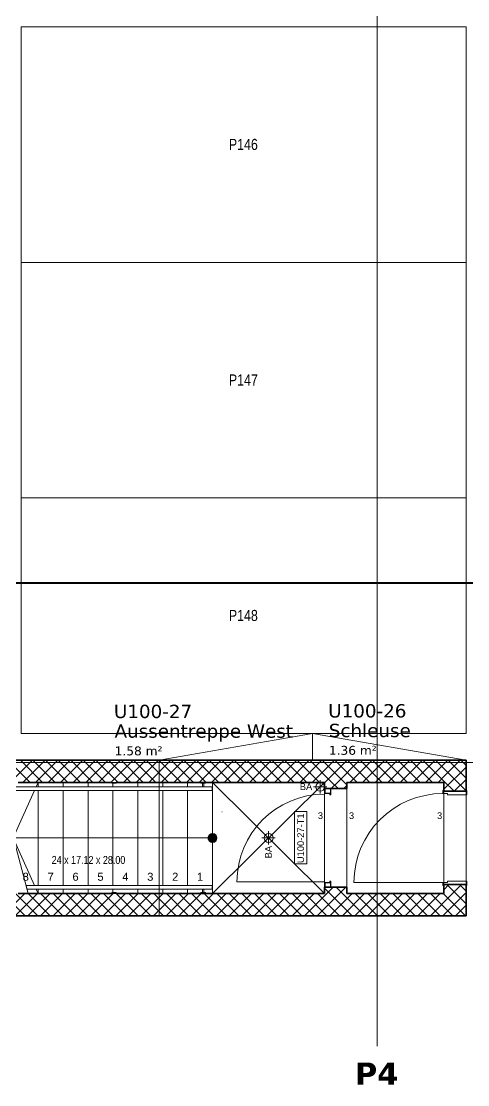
# Model space of a CAD drawing. Extents: x -882 to 937, y -179 to 966.
# Drawn here: x -488.9 to -388.5, y 100.4 to 339.6 of the extents above; entities that cross this region are included whole.
import ezdxf
from ezdxf.lldxf.tags import DXFTag

# ---------------------------------------------------------------- set-up
doc = ezdxf.new("R2010")
doc.units = 0
doc.layers.get('0').update_dxf_attribs({"lineweight": 13})
for name, color, linetype, lineweight, true_color in [('A-____-MATC-OTLN', 7, 'Strichpunkt - Mittel', 40, 0x0080ff), ('A-DETL-____-OTLN', 5, 'Continuous', 9, 0x0000ff), ('S-GRID-____-IDEN', 7, 'Continuous', 9, 0x5555aa)]:
    doc.layers.add(name, color=color, linetype=linetype, lineweight=lineweight, true_color=true_color)
for name, color, linetype, lineweight in [('A-____-NOTE-TEXT', 7, 'Continuous', 9), ('A-AREA-____-IDEN', 7, 'Continuous', 5), ('A-DOOR-____-IDEN', 7, 'Continuous', 5), ('A-DOOR-____-OTLN', 7, 'Continuous', 9), ('A-DOOR-FRAM-MCUT', 7, 'Continuous', 9), ('A-DOOR-OPNG-OTLN', 7, 'Continuous', 9), ('A-FLOR-____-OTLN', 7, 'Continuous', 9), ('A-FLOR-HRAL-OTLN', 7, 'Continuous', 9), ('A-WALL-____-MCUT', 7, 'Continuous', 35), ('A-WALL-____-PATT', 7, 'Continuous', 35), ('C-PRKG-____-IDEN', 7, 'Continuous', 5), ('C-PRKG-____-OTLN', 7, 'Continuous', 9), ('I-WALL-____-OTLN', 7, 'Continuous', 9), ('S-GRID-____-OTLN', 7, 'Continuous', 5), ('S-STRS-____-IDEN', 7, 'Continuous', 9), ('S-STRS-____-MBND', 7, '_Strichpunkt - Fein', 9), ('S-STRS-____-OTLN', 7, 'Continuous', 9)]:
    doc.layers.add(name, color=color, linetype=linetype, lineweight=lineweight)
doc.styles.get("Standard").update_dxf_attribs({"font": 'arial.ttf'})
tags = doc.linetypes.add('_Rasterlinie_', pattern=[0.375, 0.2, -0.05, 0.075, -0.05]).pattern_tags.tags
tags[10:11] = [DXFTag(74, 4), DXFTag(75, 0), DXFTag(340, '0'), DXFTag(46, 1.0), DXFTag(50, 0.0), DXFTag(44, 0.0), DXFTag(45, 0.0)]
tags[8:9] = [DXFTag(74, 4), DXFTag(75, 0), DXFTag(340, '0'), DXFTag(46, 1.0), DXFTag(50, 0.0), DXFTag(44, 0.0), DXFTag(45, 0.0)]
tags[6:7] = [DXFTag(74, 4), DXFTag(75, 0), DXFTag(340, '0'), DXFTag(46, 1.0), DXFTag(50, 0.0), DXFTag(44, 0.0), DXFTag(45, 0.0)]
tags[4:5] = [DXFTag(74, 4), DXFTag(75, 0), DXFTag(340, '0'), DXFTag(46, 1.0), DXFTag(50, 0.0), DXFTag(44, 0.0), DXFTag(45, 0.0)]
tags = doc.linetypes.add('_Strichpunkt - Fein', pattern=[0.2, 0.1, -0.05, 0, -0.05]).pattern_tags.tags
tags[10:11] = [DXFTag(74, 4), DXFTag(75, 0), DXFTag(340, '0'), DXFTag(46, 1.0), DXFTag(50, 0.0), DXFTag(44, 0.0), DXFTag(45, 0.0)]
tags[8:9] = [DXFTag(74, 4), DXFTag(75, 0), DXFTag(340, '0'), DXFTag(46, 1.0), DXFTag(50, 0.0), DXFTag(44, 0.0), DXFTag(45, 0.0)]
tags[6:7] = [DXFTag(74, 4), DXFTag(75, 0), DXFTag(340, '0'), DXFTag(46, 1.0), DXFTag(50, 0.0), DXFTag(44, 0.0), DXFTag(45, 0.0)]
tags[4:5] = [DXFTag(74, 4), DXFTag(75, 0), DXFTag(340, '0'), DXFTag(46, 1.0), DXFTag(50, 0.0), DXFTag(44, 0.0), DXFTag(45, 0.0)]
tags = doc.linetypes.add('_Verdeckte Linien_', pattern=[0.15, 0.1, -0.05]).pattern_tags.tags
tags[6:7] = [DXFTag(74, 4), DXFTag(75, 0), DXFTag(340, '0'), DXFTag(46, 1.0), DXFTag(50, 0.0), DXFTag(44, 0.0), DXFTag(45, 0.0)]
tags[4:5] = [DXFTag(74, 4), DXFTag(75, 0), DXFTag(340, '0'), DXFTag(46, 1.0), DXFTag(50, 0.0), DXFTag(44, 0.0), DXFTag(45, 0.0)]
tags = doc.linetypes.add('Gestrichelt', pattern=[0.1, 0.05, -0.05]).pattern_tags.tags
tags[6:7] = [DXFTag(74, 4), DXFTag(75, 0), DXFTag(340, '0'), DXFTag(46, 1.0), DXFTag(50, 0.0), DXFTag(44, 0.0), DXFTag(45, 0.0)]
tags[4:5] = [DXFTag(74, 4), DXFTag(75, 0), DXFTag(340, '0'), DXFTag(46, 1.0), DXFTag(50, 0.0), DXFTag(44, 0.0), DXFTag(45, 0.0)]
tags = doc.linetypes.add('Grundrissdarstellung Sturz', pattern=[0.25, 0.15, -0.05, 0, -0.05]).pattern_tags.tags
tags[10:11] = [DXFTag(74, 4), DXFTag(75, 0), DXFTag(340, '0'), DXFTag(46, 1.0), DXFTag(50, 0.0), DXFTag(44, 0.0), DXFTag(45, 0.0)]
tags[8:9] = [DXFTag(74, 4), DXFTag(75, 0), DXFTag(340, '0'), DXFTag(46, 1.0), DXFTag(50, 0.0), DXFTag(44, 0.0), DXFTag(45, 0.0)]
tags[6:7] = [DXFTag(74, 4), DXFTag(75, 0), DXFTag(340, '0'), DXFTag(46, 1.0), DXFTag(50, 0.0), DXFTag(44, 0.0), DXFTag(45, 0.0)]
tags[4:5] = [DXFTag(74, 4), DXFTag(75, 0), DXFTag(340, '0'), DXFTag(46, 1.0), DXFTag(50, 0.0), DXFTag(44, 0.0), DXFTag(45, 0.0)]
tags = doc.linetypes.add('Strichpunkt - Mittel', pattern=[0.35, 0.15, -0.1, 0, -0.1]).pattern_tags.tags
tags[10:11] = [DXFTag(74, 4), DXFTag(75, 0), DXFTag(340, '0'), DXFTag(46, 1.0), DXFTag(50, 0.0), DXFTag(44, 0.0), DXFTag(45, 0.0)]
tags[8:9] = [DXFTag(74, 4), DXFTag(75, 0), DXFTag(340, '0'), DXFTag(46, 1.0), DXFTag(50, 0.0), DXFTag(44, 0.0), DXFTag(45, 0.0)]
tags[6:7] = [DXFTag(74, 4), DXFTag(75, 0), DXFTag(340, '0'), DXFTag(46, 1.0), DXFTag(50, 0.0), DXFTag(44, 0.0), DXFTag(45, 0.0)]
tags[4:5] = [DXFTag(74, 4), DXFTag(75, 0), DXFTag(340, '0'), DXFTag(46, 1.0), DXFTag(50, 0.0), DXFTag(44, 0.0), DXFTag(45, 0.0)]

# ---------------------------------------------------------------- blocks, each defined once
blk = doc.blocks.new('Referenz-A0UJ2GK4XE', base_point=(-896.79, -159.76))
at = {"layer": 'A-____-MATC-OTLN', "color": 0, "linetype": 'Strichpunkt - Mittel', "ltscale": 0.4}
blk.add_line((-875.38, 213.3), (394.87, 213.3), dxfattribs=at)
at = {"layer": 'A-____-NOTE-TEXT', "color": 0, "linetype": 'Continuous', "lineweight": 5, "ltscale": 0.13}
for p, q in [((-421.72, 168.9), (-421.72, 165.9)), ((-420.22, 167.4), (-423.22, 167.4)), ((-434.82, 155.9), (-431.82, 155.9)), ((-433.32, 157.4), (-433.32, 154.4))]:
    blk.add_line(p, q, dxfattribs=at)
for centre in [(-421.72, 167.4), (-433.32, 155.9)]:
    blk.add_circle(centre, 1, dxfattribs=at)
at = {"layer": 'A-AREA-____-IDEN', "color": 0, "linetype": 'Continuous', "ltscale": 0.13}
blk.add_line((-443.79, 161.78), (-443.83, 161.82), dxfattribs=at)
at = {"layer": 'A-DETL-____-OTLN', "color": 0, "linetype": 'Gestrichelt', "ltscale": 0.13}
blk.add_line((-457.92, 138.4), (-457.92, 173.4), dxfattribs=at)
at = {"layer": 'A-DOOR-____-IDEN', "color": 0, "linetype": 'Continuous', "ltscale": 0.13}
for p, q in [((-427.49, 150.05), (-427.49, 161.89)), ((-427.49, 161.89), (-424.71, 161.89)), ((-424.71, 161.89), (-424.71, 150.05)), ((-424.71, 150.05), (-427.49, 150.05))]:
    blk.add_line(p, q, dxfattribs=at)
at = {"layer": 'A-DOOR-____-OTLN', "color": 0, "linetype": 'Grundrissdarstellung Sturz', "ltscale": 0.13}
for p, q in [((-393.92, 166.4), (-393.92, 159.4)), ((-388.92, 166.4), (-388.92, 159.4)), ((-393.92, 159.4), (-393.92, 157.3)), ((-388.92, 159.4), (-388.92, 157.3)), ((-393.92, 157.3), (-393.92, 145.4)), ((-388.92, 157.3), (-388.92, 145.4))]:
    blk.add_line(p, q, dxfattribs=at)
at = {"layer": 'A-DOOR-FRAM-MCUT', "color": 0, "linetype": 'Continuous', "ltscale": 0.13}
for p, q in [((-420.72, 167), (-420.72, 165.9)), ((-420.72, 165.9), (-419.58, 165.9)), ((-420.62, 166), (-420.62, 167)), ((-419.48, 166), (-420.62, 166)), ((-419.58, 165.9), (-419.58, 165.6)), ((-419.58, 165.6), (-419.32, 165.6)), ((-419.48, 165.7), (-419.48, 166)), ((-419.42, 165.7), (-419.48, 165.7)), ((-419.42, 167), (-419.42, 165.7)), ((-419.32, 165.6), (-419.32, 167)), ((-394.12, 166.6), (-393.92, 166.6)), ((-394.12, 165.9), (-394.12, 166.6)), ((-393.12, 165.9), (-394.12, 165.9)), ((-394.08, 166.56), (-394.08, 165.94)), ((-393.92, 166.56), (-394.08, 166.56)), ((-394.08, 165.94), (-393.08, 165.94)), ((-393.12, 165.6), (-393.12, 165.9)), ((-388.72, 165.6), (-393.12, 165.6)), ((-393.08, 165.94), (-393.08, 165.64)), ((-393.08, 165.64), (-388.76, 165.64)), ((-388.92, 166.6), (-388.72, 166.6)), ((-388.76, 166.56), (-388.92, 166.56)), ((-388.76, 165.64), (-388.76, 166.56)), ((-388.72, 166.6), (-388.72, 165.6)), ((-419.32, 146.2), (-419.58, 146.2)), ((-419.58, 146.2), (-419.58, 145.9)), ((-419.48, 145.8), (-419.48, 146.1)), ((-419.48, 146.1), (-419.42, 146.1)), ((-419.42, 146.1), (-419.42, 144.8)), ((-419.32, 144.8), (-419.32, 146.2)), ((-393.12, 146.2), (-388.72, 146.2)), ((-393.12, 145.9), (-393.12, 146.2)), ((-393.08, 146.16), (-393.08, 145.86)), ((-388.76, 146.16), (-393.08, 146.16)), ((-388.76, 145.24), (-388.76, 146.16)), ((-388.72, 146.2), (-388.72, 145.2)), ((-419.58, 145.9), (-420.72, 145.9)), ((-420.72, 145.9), (-420.72, 144.8)), ((-420.62, 144.8), (-420.62, 145.8)), ((-420.62, 145.8), (-419.48, 145.8)), ((-394.12, 145.9), (-393.12, 145.9)), ((-394.12, 145.2), (-394.12, 145.9)), ((-393.92, 145.2), (-394.12, 145.2)), ((-394.08, 145.86), (-394.08, 145.24)), ((-393.08, 145.86), (-394.08, 145.86)), ((-394.08, 145.24), (-393.92, 145.24)), ((-388.92, 145.24), (-388.76, 145.24)), ((-388.72, 145.2), (-388.92, 145.2))]:
    blk.add_line(p, q, dxfattribs=at)
at = {"layer": 'A-DOOR-OPNG-OTLN', "color": 0, "linetype": 'Continuous', "ltscale": 0.13}
for p, q in [((-440.44, 146.04), (-420.72, 146.04)), ((-394.12, 145.9), (-414.12, 145.9))]:
    blk.add_line(p, q, dxfattribs=at)
for centre, major_axis in [((-420.72, 146.04), (0, 19.72)), ((-394.12, 145.9), (0, 20))]:
    blk.add_ellipse(centre, major_axis=major_axis, ratio=1, start_param=0, end_param=1.570796, dxfattribs=at)
at = {"layer": 'A-FLOR-____-OTLN', "color": 0, "linetype": 'Continuous', "ltscale": 0.13}
for p, q in [((-457.92, 173.4), (-423.42, 179.4)), ((-423.42, 173.4), (-423.42, 179.4)), ((-423.42, 179.4), (-388.92, 173.4)), ((-420.72, 143.4), (-445.92, 168.4)), ((-445.92, 143.4), (-420.72, 168.4))]:
    blk.add_line(p, q, dxfattribs=at)
at = {"layer": 'A-FLOR-HRAL-OTLN', "color": 0, "linetype": 'Continuous', "ltscale": 0.13}
for p, q in [((-468.58, 168.4), (-468.58, 168.2)), ((-468.08, 168.4), (-468.58, 168.4)), ((-468.58, 168.2), (-468.08, 168.2)), ((-467.58, 168.4), (-468.08, 168.4)), ((-468.08, 168.2), (-467.58, 168.2)), ((-467.58, 168.2), (-467.58, 168.4)), ((-448.54, 168.4), (-448.54, 168.2)), ((-448.54, 168.2), (-448.04, 168.2)), ((-448.19, 168.2), (-448.19, 167.4)), ((-448.04, 168.2), (-447.54, 168.2)), ((-447.89, 167.4), (-447.89, 168.2)), ((-447.54, 168.2), (-447.54, 168.4)), ((-446.04, 167.4), (-493.81, 167.4)), ((-446.04, 166.6), (-493.59, 166.6)), ((-446.04, 167.4), (-446.04, 166.6)), ((-487.86, 145.2), (-487.64, 144.4)), ((-446.04, 145.2), (-487.86, 145.2)), ((-446.04, 144.4), (-487.64, 144.4)), ((-468.58, 143.4), (-468.58, 143.6)), ((-468.58, 143.6), (-468.08, 143.6)), ((-468.08, 143.6), (-467.58, 143.6)), ((-467.58, 143.6), (-467.58, 143.4)), ((-448.54, 143.4), (-448.54, 143.6)), ((-448.54, 143.6), (-448.04, 143.6)), ((-448.19, 143.6), (-448.19, 144.4)), ((-448.04, 143.6), (-447.54, 143.6)), ((-447.89, 144.4), (-447.89, 143.6)), ((-447.54, 143.6), (-447.54, 143.4)), ((-446.04, 145.2), (-446.04, 144.4)), ((-468.08, 143.4), (-468.58, 143.4)), ((-467.58, 143.4), (-468.08, 143.4))]:
    blk.add_line(p, q, dxfattribs=at)
at = {"layer": 'A-WALL-____-MCUT', "color": 0, "linetype": 'Continuous', "ltscale": 0.35}
for p, q in [((-388.92, 173.4), (-505.42, 173.4)), ((-388.92, 166.4), (-388.92, 173.4)), ((-489.62, 168.4), (-468.58, 168.4)), ((-467.58, 168.4), (-420.72, 168.4)), ((-420.72, 168.4), (-420.72, 167)), ((-415.72, 168.4), (-393.92, 168.4)), ((-415.72, 167), (-415.72, 168.4)), ((-393.92, 168.4), (-393.92, 166.4)), ((-420.72, 167), (-415.72, 167)), ((-393.92, 166.4), (-388.92, 166.4)), ((-420.72, 144.8), (-420.72, 143.4)), ((-415.72, 144.8), (-420.72, 144.8)), ((-415.72, 143.4), (-415.72, 144.8)), ((-393.92, 145.4), (-393.92, 143.4)), ((-388.92, 145.4), (-393.92, 145.4)), ((-388.92, 138.4), (-388.92, 145.4)), ((-468.58, 143.4), (-489.62, 143.4)), ((-420.72, 143.4), (-467.58, 143.4)), ((-393.92, 143.4), (-415.72, 143.4)), ((-505.43, 138.4), (-388.92, 138.4))]:
    blk.add_line(p, q, dxfattribs=at)
at = {"layer": 'A-WALL-____-PATT', "color": 0, "linetype": 'Continuous', "lineweight": 9, "ltscale": 0.13}
for p, q in [((-486.96, 168.4), (-491.96, 173.4)), ((-491.39, 168.4), (-486.39, 173.4)), ((-484.13, 168.4), (-489.13, 173.4)), ((-488.56, 168.4), (-483.56, 173.4)), ((-481.3, 168.4), (-486.3, 173.4)), ((-485.73, 168.4), (-480.73, 173.4)), ((-478.47, 168.4), (-483.47, 173.4)), ((-482.9, 168.4), (-477.9, 173.4)), ((-475.64, 168.4), (-480.64, 173.4)), ((-480.07, 168.4), (-475.07, 173.4)), ((-472.81, 168.4), (-477.81, 173.4)), ((-477.25, 168.4), (-472.25, 173.4)), ((-469.98, 168.4), (-474.98, 173.4)), ((-474.42, 168.4), (-469.42, 173.4)), ((-467.16, 168.4), (-472.16, 173.4)), ((-471.59, 168.4), (-466.59, 173.4)), ((-464.33, 168.4), (-469.33, 173.4)), ((-468.76, 168.4), (-463.76, 173.4)), ((-461.5, 168.4), (-466.5, 173.4)), ((-465.93, 168.4), (-460.93, 173.4)), ((-458.67, 168.4), (-463.67, 173.4)), ((-463.1, 168.4), (-458.1, 173.4)), ((-455.84, 168.4), (-460.84, 173.4)), ((-460.28, 168.4), (-455.28, 173.4)), ((-453.01, 168.4), (-458.01, 173.4)), ((-457.45, 168.4), (-452.45, 173.4)), ((-450.19, 168.4), (-455.19, 173.4)), ((-454.62, 168.4), (-449.62, 173.4)), ((-447.36, 168.4), (-452.36, 173.4)), ((-451.79, 168.4), (-446.79, 173.4)), ((-444.53, 168.4), (-449.53, 173.4)), ((-448.96, 168.4), (-443.96, 173.4)), ((-441.7, 168.4), (-446.7, 173.4)), ((-446.13, 168.4), (-441.13, 173.4)), ((-438.87, 168.4), (-443.87, 173.4)), ((-443.3, 168.4), (-438.3, 173.4)), ((-436.04, 168.4), (-441.04, 173.4)), ((-440.48, 168.4), (-435.48, 173.4)), ((-433.22, 168.4), (-438.22, 173.4)), ((-437.65, 168.4), (-432.65, 173.4)), ((-430.39, 168.4), (-435.39, 173.4)), ((-434.82, 168.4), (-429.82, 173.4)), ((-427.56, 168.4), (-432.56, 173.4)), ((-431.99, 168.4), (-426.99, 173.4)), ((-424.73, 168.4), (-429.73, 173.4)), ((-429.16, 168.4), (-424.16, 173.4)), ((-421.9, 168.4), (-426.9, 173.4)), ((-426.33, 168.4), (-421.33, 173.4)), ((-419.07, 168.4), (-424.07, 173.4)), ((-423.51, 168.4), (-418.51, 173.4)), ((-416.24, 168.4), (-421.24, 173.4)), ((-420.68, 168.4), (-415.68, 173.4)), ((-413.42, 168.4), (-418.42, 173.4)), ((-417.85, 168.4), (-412.85, 173.4)), ((-410.59, 168.4), (-415.59, 173.4)), ((-415.02, 168.4), (-410.02, 173.4)), ((-407.76, 168.4), (-412.76, 173.4)), ((-412.19, 168.4), (-407.19, 173.4)), ((-404.93, 168.4), (-409.93, 173.4)), ((-409.36, 168.4), (-404.36, 173.4)), ((-402.1, 168.4), (-407.1, 173.4)), ((-406.54, 168.4), (-401.54, 173.4)), ((-399.27, 168.4), (-404.27, 173.4)), ((-403.71, 168.4), (-398.71, 173.4)), ((-396.45, 168.4), (-401.45, 173.4)), ((-400.88, 168.4), (-395.88, 173.4)), ((-393.92, 168.71), (-398.62, 173.4)), ((-398.05, 168.4), (-393.92, 172.53)), ((-393.92, 171.54), (-395.79, 173.4)), ((-393.92, 172.53), (-393.05, 173.4)), ((-393.92, 169.7), (-390.22, 173.4)), ((-388.92, 169.37), (-392.96, 173.4)), ((-388.92, 172.19), (-390.13, 173.4)), ((-393.92, 166.87), (-388.92, 171.87)), ((-388.92, 166.54), (-393.92, 171.54)), ((-420.72, 168.35), (-420.68, 168.4)), ((-419.25, 167), (-417.85, 168.4)), ((-417.67, 167), (-419.07, 168.4)), ((-416.42, 167), (-415.72, 167.7)), ((-415.72, 167.88), (-416.24, 168.4)), ((-395.22, 168.4), (-393.92, 169.7)), ((-391.62, 166.4), (-393.92, 168.71)), ((-391.56, 166.4), (-388.92, 169.04)), ((-420.5, 167), (-420.72, 167.22)), ((-419.53, 143.4), (-420.72, 144.6)), ((-420.22, 143.4), (-418.82, 144.8)), ((-416.7, 143.4), (-418.1, 144.8)), ((-417.39, 143.4), (-415.99, 144.8)), ((-393.92, 144.24), (-392.77, 145.4)), ((-391.24, 143.4), (-393.24, 145.4)), ((-391.94, 143.4), (-389.94, 145.4)), ((-388.92, 143.91), (-390.42, 145.4)), ((-389.11, 143.4), (-388.92, 143.59)), ((-493.1, 138.4), (-488.1, 143.4)), ((-488.07, 138.4), (-493.07, 143.4)), ((-490.28, 138.4), (-485.28, 143.4)), ((-485.24, 138.4), (-490.24, 143.4)), ((-487.45, 138.4), (-482.45, 143.4)), ((-482.41, 138.4), (-487.41, 143.4)), ((-484.62, 138.4), (-479.62, 143.4)), ((-479.58, 138.4), (-484.58, 143.4)), ((-481.79, 138.4), (-476.79, 143.4)), ((-476.75, 138.4), (-481.75, 143.4)), ((-478.96, 138.4), (-473.96, 143.4)), ((-473.93, 138.4), (-478.93, 143.4)), ((-476.13, 138.4), (-471.13, 143.4)), ((-471.1, 138.4), (-476.1, 143.4)), ((-473.3, 138.4), (-468.3, 143.4)), ((-468.27, 138.4), (-473.27, 143.4)), ((-470.48, 138.4), (-465.48, 143.4)), ((-465.44, 138.4), (-470.44, 143.4)), ((-467.65, 138.4), (-462.65, 143.4)), ((-462.61, 138.4), (-467.61, 143.4)), ((-464.82, 138.4), (-459.82, 143.4)), ((-459.78, 138.4), (-464.78, 143.4)), ((-461.99, 138.4), (-456.99, 143.4)), ((-456.96, 138.4), (-461.96, 143.4)), ((-459.16, 138.4), (-454.16, 143.4)), ((-454.13, 138.4), (-459.13, 143.4)), ((-456.33, 138.4), (-451.33, 143.4)), ((-451.3, 138.4), (-456.3, 143.4)), ((-453.51, 138.4), (-448.51, 143.4)), ((-448.47, 138.4), (-453.47, 143.4)), ((-450.68, 138.4), (-445.68, 143.4)), ((-445.64, 138.4), (-450.64, 143.4)), ((-447.85, 138.4), (-442.85, 143.4)), ((-442.81, 138.4), (-447.81, 143.4)), ((-445.02, 138.4), (-440.02, 143.4)), ((-439.98, 138.4), (-444.98, 143.4)), ((-442.19, 138.4), (-437.19, 143.4)), ((-437.16, 138.4), (-442.16, 143.4)), ((-439.36, 138.4), (-434.36, 143.4)), ((-434.33, 138.4), (-439.33, 143.4)), ((-436.54, 138.4), (-431.54, 143.4)), ((-431.5, 138.4), (-436.5, 143.4)), ((-433.71, 138.4), (-428.71, 143.4)), ((-428.67, 138.4), (-433.67, 143.4)), ((-430.88, 138.4), (-425.88, 143.4)), ((-425.84, 138.4), (-430.84, 143.4)), ((-428.05, 138.4), (-423.05, 143.4)), ((-423.01, 138.4), (-428.01, 143.4)), ((-425.22, 138.4), (-420.22, 143.4)), ((-420.19, 138.4), (-425.19, 143.4)), ((-422.39, 138.4), (-417.39, 143.4)), ((-417.36, 138.4), (-422.36, 143.4)), ((-419.56, 138.4), (-414.56, 143.4)), ((-414.53, 138.4), (-419.53, 143.4)), ((-416.74, 138.4), (-411.74, 143.4)), ((-411.7, 138.4), (-416.7, 143.4)), ((-413.91, 138.4), (-408.91, 143.4)), ((-408.87, 138.4), (-413.87, 143.4)), ((-411.08, 138.4), (-406.08, 143.4)), ((-406.04, 138.4), (-411.04, 143.4)), ((-408.25, 138.4), (-403.25, 143.4)), ((-403.22, 138.4), (-408.22, 143.4)), ((-405.42, 138.4), (-400.42, 143.4)), ((-400.39, 138.4), (-405.39, 143.4)), ((-402.59, 138.4), (-397.59, 143.4)), ((-397.56, 138.4), (-402.56, 143.4)), ((-399.77, 138.4), (-394.77, 143.4)), ((-394.73, 138.4), (-399.73, 143.4)), ((-396.94, 138.4), (-391.94, 143.4)), ((-391.9, 138.4), (-396.9, 143.4)), ((-394.11, 138.4), (-389.11, 143.4)), ((-389.07, 138.4), (-394.07, 143.4)), ((-388.92, 141.08), (-391.24, 143.4)), ((-391.28, 138.4), (-388.92, 140.76))]:
    blk.add_line(p, q, dxfattribs=at)
at = {"layer": 'C-PRKG-____-OTLN', "color": 0, "linetype": 'Continuous', "ltscale": 0.13}
for p, q in [((-488.92, 338.37), (-488.92, 285.38)), ((-388.92, 338.37), (-488.92, 338.37)), ((-388.92, 338.37), (-488.92, 338.37)), ((-488.92, 338.37), (-488.92, 285.38)), ((-488.92, 285.38), (-488.92, 338.37)), ((-488.92, 338.37), (-388.92, 338.37)), ((-488.92, 338.37), (-488.92, 338.37)), ((-388.92, 338.37), (-388.92, 285.38)), ((-388.92, 285.38), (-388.92, 338.37)), ((-388.92, 338.37), (-388.92, 285.38)), ((-388.92, 338.37), (-388.92, 338.37)), ((-488.92, 285.38), (-488.92, 232.39)), ((-388.92, 285.38), (-488.92, 285.38)), ((-388.92, 285.38), (-488.92, 285.38)), ((-488.92, 285.38), (-488.92, 232.39)), ((-488.92, 232.39), (-488.92, 285.38)), ((-488.92, 285.38), (-388.92, 285.38)), ((-488.92, 285.38), (-488.92, 285.38)), ((-388.92, 285.38), (-488.92, 285.38)), ((-488.92, 285.38), (-388.92, 285.38)), ((-388.92, 285.38), (-488.92, 285.38)), ((-488.92, 285.38), (-488.92, 285.38)), ((-388.92, 285.38), (-388.92, 232.39)), ((-388.92, 232.39), (-388.92, 285.38)), ((-388.92, 285.38), (-388.92, 232.39)), ((-388.92, 285.38), (-388.92, 285.38)), ((-388.92, 285.38), (-388.92, 285.38)), ((-488.92, 232.39), (-488.92, 179.4)), ((-388.92, 232.39), (-488.92, 232.39)), ((-388.92, 232.39), (-488.92, 232.39)), ((-488.92, 232.39), (-488.92, 179.4)), ((-488.92, 179.4), (-488.92, 232.39)), ((-488.92, 232.39), (-388.92, 232.39)), ((-488.92, 232.39), (-488.92, 232.39)), ((-388.92, 232.39), (-488.92, 232.39)), ((-488.92, 232.39), (-388.92, 232.39)), ((-388.92, 232.39), (-488.92, 232.39)), ((-488.92, 232.39), (-488.92, 232.39)), ((-388.92, 232.39), (-388.92, 179.4)), ((-388.92, 179.4), (-388.92, 232.39)), ((-388.92, 232.39), (-388.92, 179.4)), ((-388.92, 232.39), (-388.92, 232.39)), ((-388.92, 232.39), (-388.92, 232.39)), ((-388.92, 179.4), (-488.92, 179.4)), ((-488.92, 179.4), (-388.92, 179.4)), ((-388.92, 179.4), (-488.92, 179.4)), ((-488.92, 179.4), (-488.92, 179.4)), ((-388.92, 179.4), (-388.92, 179.4))]:
    blk.add_line(p, q, dxfattribs=at)
at = {"layer": 'I-WALL-____-OTLN', "color": 0, "linetype": 'Continuous', "ltscale": 0.13}
for p, q in [((-420.72, 145.9), (-420.72, 165.9)), ((-415.72, 167), (-415.72, 144.8)), ((-393.92, 165.94), (-393.92, 166.4)), ((-393.92, 145.9), (-393.92, 165.9)), ((-388.92, 166.4), (-388.92, 165.64)), ((-388.92, 165.6), (-388.92, 146.2)), ((-388.92, 146.16), (-388.92, 145.4)), ((-393.92, 145.4), (-393.92, 145.86))]:
    blk.add_line(p, q, dxfattribs=at)
at = {"layer": 'S-GRID-____-OTLN', "color": 0, "linetype": '_Rasterlinie_', "ltscale": 0.13}
for p, q in [((-408.92, 109.1), (-408.92, 949.68)), ((-850.37, 172.9), (394.87, 172.9))]:
    blk.add_line(p, q, dxfattribs=at)
at = {"layer": 'S-STRS-____-MBND', "color": 0, "linetype": 'Continuous', "ltscale": 0.13}
blk.add_line((-494.07, 168.4), (-487.38, 143.4), dxfattribs=at)
at = {"layer": 'S-STRS-____-OTLN', "color": 0, "linetype": 'Continuous', "ltscale": 0.13}
for p, q in [((-485.57, 167.4), (-485.12, 168.4)), ((-485.12, 167.4), (-485.12, 168.4)), ((-479.52, 167.4), (-479.52, 168.4)), ((-473.92, 167.4), (-473.92, 168.4)), ((-468.32, 167.4), (-468.32, 168.2)), ((-462.72, 167.4), (-462.72, 168.4)), ((-457.12, 167.4), (-457.12, 168.4)), ((-451.52, 167.4), (-451.52, 168.4)), ((-445.92, 143.4), (-445.92, 168.4)), ((-490.72, 155.9), (-485.93, 166.6)), ((-485.12, 145.2), (-485.12, 166.6)), ((-479.52, 145.2), (-479.52, 166.6)), ((-473.92, 145.2), (-473.92, 166.6)), ((-468.32, 145.2), (-468.32, 166.6)), ((-462.72, 145.2), (-462.72, 166.6)), ((-457.12, 145.2), (-457.12, 166.6)), ((-451.52, 145.2), (-451.52, 166.6)), ((-485.12, 155.9), (-490.72, 155.9)), ((-490.72, 155.9), (-485.93, 145.2)), ((-479.52, 155.9), (-485.12, 155.9)), ((-473.92, 155.9), (-479.52, 155.9)), ((-468.32, 155.9), (-473.92, 155.9)), ((-462.72, 155.9), (-468.32, 155.9)), ((-457.12, 155.9), (-462.72, 155.9)), ((-451.52, 155.9), (-457.12, 155.9)), ((-445.92, 155.9), (-451.52, 155.9)), ((-446.58, 156.66), (-446.88, 156.18)), ((-446.88, 156.18), (-446.88, 155.62)), ((-446.88, 155.62), (-446.58, 155.15)), ((-446.07, 156.89), (-446.58, 156.66)), ((-445.51, 156.81), (-446.07, 156.89)), ((-445.08, 156.44), (-445.51, 156.81)), ((-444.92, 155.9), (-445.08, 156.44)), ((-445.08, 155.36), (-444.92, 155.9)), ((-446.58, 155.15), (-446.07, 154.91)), ((-446.07, 154.91), (-445.51, 154.99)), ((-445.51, 154.99), (-445.08, 155.36)), ((-485.57, 144.4), (-485.12, 143.4)), ((-485.12, 143.4), (-485.12, 144.4)), ((-479.52, 143.4), (-479.52, 144.4)), ((-473.92, 143.4), (-473.92, 144.4)), ((-468.32, 143.6), (-468.32, 144.4)), ((-462.72, 143.4), (-462.72, 144.4)), ((-457.12, 143.4), (-457.12, 144.4)), ((-451.52, 143.4), (-451.52, 144.4))]:
    blk.add_line(p, q, dxfattribs=at)
at = {"layer": 'S-STRS-____-OTLN', "color": 0, "linetype": '_Verdeckte Linien_', "ltscale": 0.13}
for p, q in [((-485.12, 167.4), (-485.12, 168.4)), ((-479.52, 167.4), (-479.52, 168.4)), ((-473.92, 167.4), (-473.92, 168.4)), ((-468.32, 167.4), (-468.32, 168.2)), ((-462.72, 167.4), (-462.72, 168.4)), ((-457.12, 167.4), (-457.12, 168.4)), ((-451.52, 167.4), (-451.52, 168.4)), ((-445.92, 143.4), (-445.92, 168.4)), ((-485.12, 145.2), (-485.12, 166.6)), ((-479.52, 145.2), (-479.52, 166.6)), ((-473.92, 145.2), (-473.92, 166.6)), ((-468.32, 145.2), (-468.32, 166.6)), ((-462.72, 145.2), (-462.72, 166.6)), ((-457.12, 145.2), (-457.12, 166.6)), ((-451.52, 145.2), (-451.52, 166.6)), ((-485.12, 143.4), (-485.12, 144.4)), ((-479.52, 143.4), (-479.52, 144.4)), ((-473.92, 143.4), (-473.92, 144.4)), ((-468.32, 143.6), (-468.32, 144.4)), ((-462.72, 143.4), (-462.72, 144.4)), ((-457.12, 143.4), (-457.12, 144.4)), ((-451.52, 143.4), (-451.52, 144.4))]:
    blk.add_line(p, q, dxfattribs=at)
at = {"layer": 'S-STRS-____-OTLN', "color": 0, "linetype": 'Continuous', "ltscale": 0.13}
blk.add_circle((-445.92, 155.9), 1, dxfattribs=at)
for points in [[(-446.91, 155.74), (-446.92, 155.9), (-446.91, 156.06)], [(-446.88, 155.59), (-446.91, 156.06), (-446.88, 156.21)], [(-446.91, 155.74), (-446.91, 156.06), (-446.88, 155.59)], [(-446.58, 155.15), (-446.88, 156.18), (-446.58, 156.66)], [(-446.82, 155.45), (-446.88, 156.21), (-446.82, 156.36)], [(-446.88, 155.59), (-446.88, 156.21), (-446.82, 155.45)], [(-446.88, 155.62), (-446.88, 156.18), (-446.58, 155.15)], [(-446.73, 155.31), (-446.82, 156.36), (-446.73, 156.49)], [(-446.82, 155.45), (-446.82, 156.36), (-446.73, 155.31)], [(-446.63, 155.19), (-446.73, 156.49), (-446.63, 156.61)], [(-446.73, 155.31), (-446.73, 156.49), (-446.63, 155.19)], [(-446.51, 155.09), (-446.63, 156.61), (-446.51, 156.71)], [(-446.63, 155.19), (-446.63, 156.61), (-446.51, 155.09)], [(-446.07, 154.91), (-446.58, 156.66), (-446.07, 156.89)], [(-446.58, 155.15), (-446.58, 156.66), (-446.07, 154.91)], [(-446.38, 155.01), (-446.51, 156.71), (-446.38, 156.79)], [(-446.51, 155.09), (-446.51, 156.71), (-446.38, 155.01)], [(-446.23, 154.95), (-446.38, 156.79), (-446.23, 156.85)], [(-446.38, 155.01), (-446.38, 156.79), (-446.23, 154.95)], [(-446.08, 154.91), (-446.23, 156.85), (-446.08, 156.89)], [(-446.23, 154.95), (-446.23, 156.85), (-446.08, 154.91)], [(-445.92, 154.9), (-446.08, 156.89), (-445.92, 156.9)], [(-446.08, 154.91), (-446.08, 156.89), (-445.92, 154.9)], [(-446.07, 154.91), (-446.07, 156.89), (-445.51, 154.99)], [(-445.51, 154.99), (-446.07, 156.89), (-445.51, 156.81)], [(-445.92, 154.9), (-445.92, 156.9), (-445.77, 154.91)], [(-445.77, 154.91), (-445.92, 156.9), (-445.77, 156.89)], [(-445.77, 154.91), (-445.77, 156.89), (-445.62, 154.95)], [(-445.62, 154.95), (-445.77, 156.89), (-445.62, 156.85)], [(-445.62, 154.95), (-445.62, 156.85), (-445.47, 155.01)], [(-445.47, 155.01), (-445.62, 156.85), (-445.47, 156.79)], [(-445.51, 154.99), (-445.51, 156.81), (-445.08, 155.36)], [(-445.08, 155.36), (-445.51, 156.81), (-445.08, 156.44)], [(-445.47, 155.01), (-445.47, 156.79), (-445.34, 155.09)], [(-445.34, 155.09), (-445.47, 156.79), (-445.34, 156.71)], [(-445.34, 155.09), (-445.34, 156.71), (-445.22, 155.19)], [(-445.22, 155.19), (-445.34, 156.71), (-445.22, 156.61)], [(-445.22, 155.19), (-445.22, 156.61), (-445.12, 155.31)], [(-445.12, 155.31), (-445.22, 156.61), (-445.12, 156.49)], [(-445.12, 155.31), (-445.12, 156.49), (-445.03, 155.45)], [(-445.03, 155.45), (-445.12, 156.49), (-445.03, 156.36)], [(-445.08, 155.36), (-445.08, 156.44), (-444.92, 155.9)], [(-445.03, 155.45), (-445.03, 156.36), (-444.97, 155.59)], [(-444.97, 155.59), (-445.03, 156.36), (-444.97, 156.21)], [(-444.97, 155.59), (-444.97, 156.21), (-444.94, 155.74)], [(-444.94, 155.74), (-444.97, 156.21), (-444.94, 156.06)], [(-444.94, 155.74), (-444.94, 156.06), (-444.92, 155.9)]]:
    blk.add_solid(points, dxfattribs=at)
at = {"layer": 'A-____-NOTE-TEXT', "color": 0, "linetype": 'Continuous', "lineweight": 5, "ltscale": 0.13, "char_height": 1.5, "attachment_point": 1}
for s, insert in [('{\\fArial;BA}', (-426.3, 168.19)), ('{\\fArial;3}', (-422.25, 161.68)), ('{\\fArial;3}', (-415.25, 161.68)), ('{\\fArial;3}', (-395.45, 161.68))]:
    blk.add_mtext(s, dxfattribs=dict(at, insert=insert))
at = {"layer": 'A-____-NOTE-TEXT', "color": 0, "linetype": 'Continuous', "lineweight": 5, "ltscale": 0.13, "insert": (-434.12, 151.32), "char_height": 1.5, "attachment_point": 1, "rotation": 90}
blk.add_mtext('{\\fArial;BA}', dxfattribs=at)
at = {"layer": 'A-AREA-____-IDEN', "color": 0, "linetype": 'Continuous', "ltscale": 0.13, "attachment_point": 1}
for s, insert, char_height in [('{\\fVerdana;U100-27}', (-468.1, 185.88), 3), ('{\\fVerdana;U100-26}', (-419.92, 186.01), 3), ('{\\fVerdana;Aussentreppe West}', (-467.95, 181.46), 3), ('{\\fVerdana;Schleuse}', (-419.78, 181.59), 3), ('{\\fVerdana;1.58 m²}', (-467.94, 176.49), 2), ('{\\fVerdana;1.36 m²}', (-419.77, 176.62), 2)]:
    blk.add_mtext(s, dxfattribs=dict(at, insert=insert, char_height=char_height))
at = {"layer": 'A-DOOR-____-IDEN', "color": 0, "linetype": 'Continuous', "ltscale": 0.13, "insert": (-426.87, 150.25), "char_height": 1.5, "attachment_point": 1, "rotation": 90}
blk.add_mtext('{\\fArial;U100-27-T1}', dxfattribs=at)
at = {"layer": 'C-PRKG-____-IDEN', "color": 0, "linetype": 'Continuous', "ltscale": 0.13, "char_height": 2.5, "attachment_point": 1}
for s, insert in [('{\\W0.8;\\fArial;P146}', (-442.26, 313.18)), ('{\\W0.8;\\fArial;P147}', (-442.26, 260.19)), ('{\\W0.8;\\fArial;P148}', (-442.26, 207.21))]:
    blk.add_mtext(s, dxfattribs=dict(at, insert=insert))
at = {"layer": 'S-GRID-____-IDEN', "color": 0, "linetype": 'Continuous', "lineweight": 5, "ltscale": 0.13, "insert": (-413.92, 105.39), "char_height": 5, "attachment_point": 1}
blk.add_mtext('{\\fVerdana|b1|i0;P4}', dxfattribs=at)
at = {"layer": 'S-STRS-____-IDEN', "color": 0, "linetype": 'Continuous', "lineweight": 5, "ltscale": 0.13, "insert": (-482.09, 151.86), "char_height": 1.8, "attachment_point": 1}
blk.add_mtext('{\\W0.8;\\fArial;24 x 17.12 x 28.00}', dxfattribs=at)
at = {"layer": 'S-STRS-____-OTLN', "color": 0, "linetype": 'Continuous', "ltscale": 0.13, "char_height": 1.8, "attachment_point": 1}
for s, insert in [('{\\fArial;8}', (-488.62, 148.08)), ('{\\fArial;7}', (-483.02, 148.08)), ('{\\fArial;6}', (-477.42, 148.08)), ('{\\fArial;5}', (-471.82, 148.08)), ('{\\fArial;4}', (-466.22, 148.08)), ('{\\fArial;3}', (-460.62, 148.08)), ('{\\fArial;2}', (-455.02, 148.08)), ('{\\fArial;1}', (-449.42, 148.08))]:
    blk.add_mtext(s, dxfattribs=dict(at, insert=insert))

msp = doc.modelspace()

# ---------------------------------------------------------------- block references
at = {"color": 9, "lineweight": 25, "ltscale": 0.25, "true_color": 0xc0c0c0}
msp.add_blockref('Referenz-A0UJ2GK4XE', (-896.79, -159.76), dxfattribs=at)

doc.saveas('drawing.dxf')
